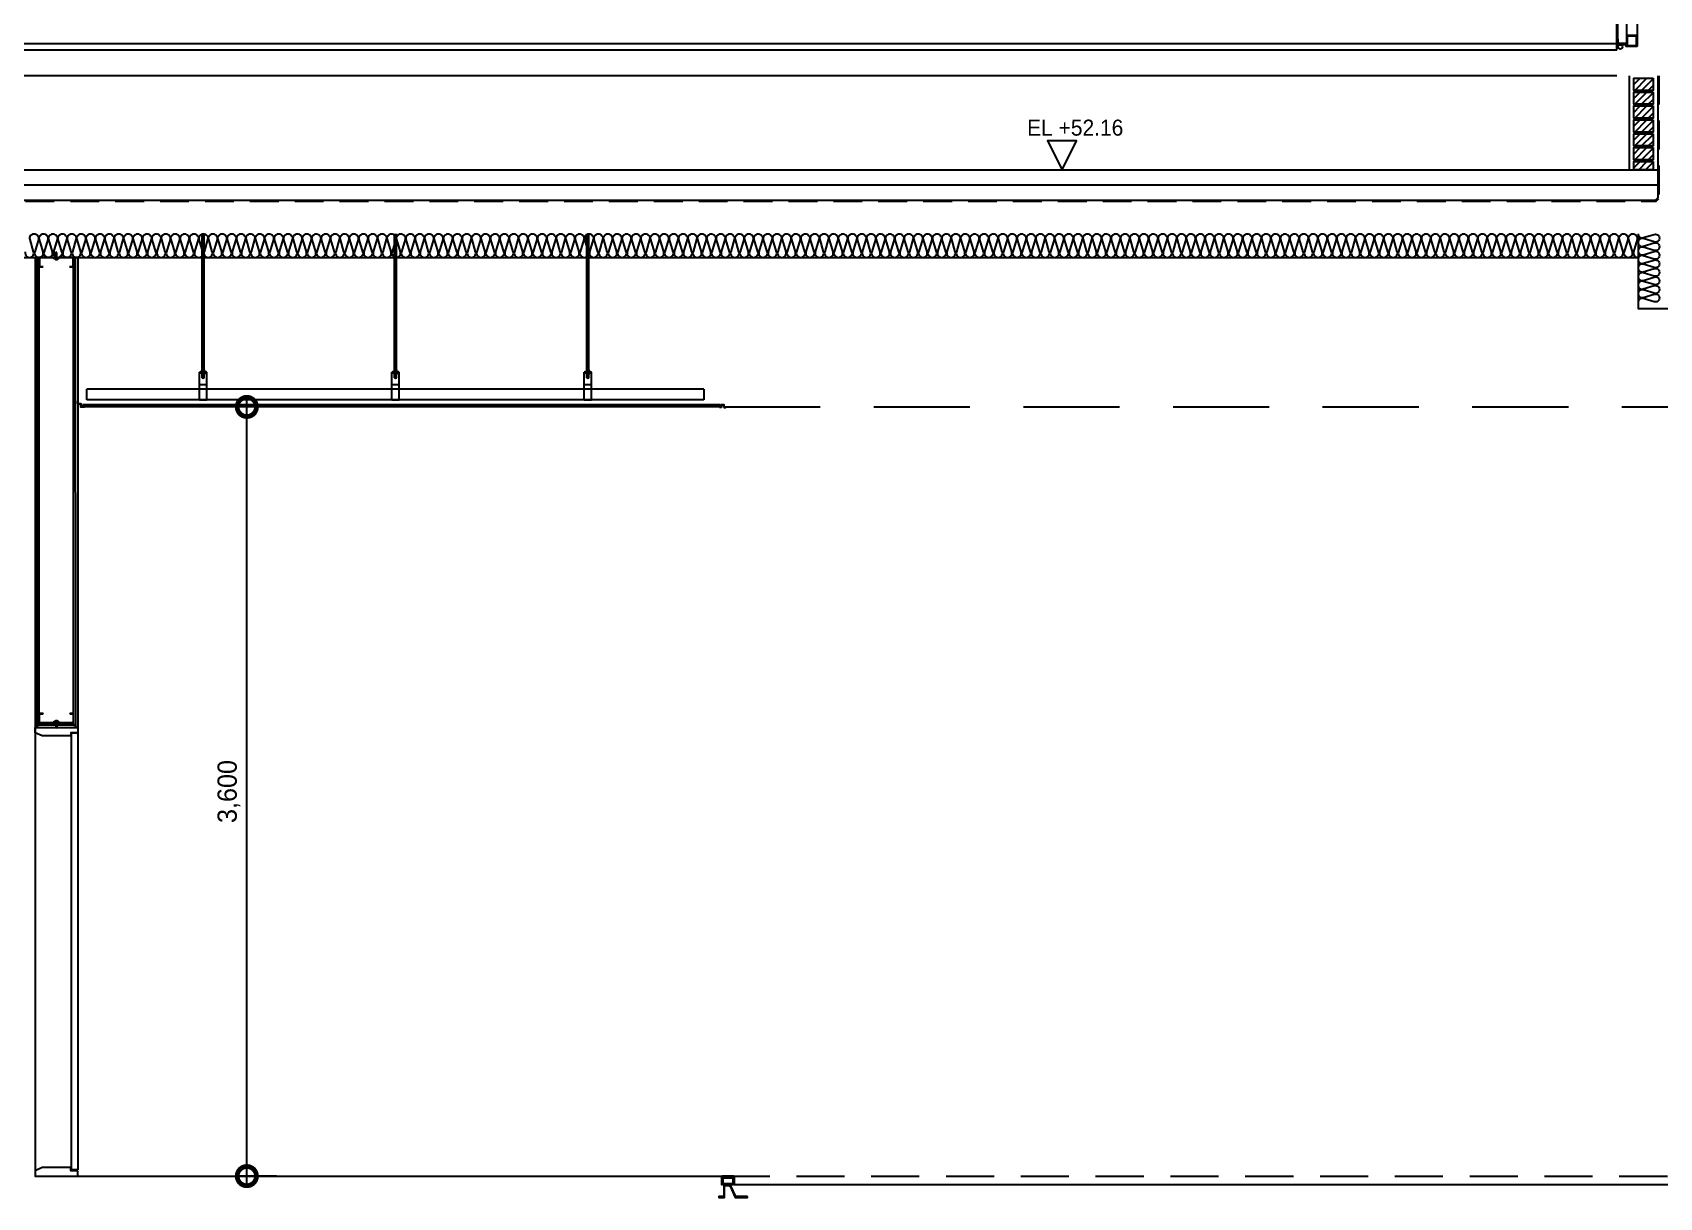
# Model space of a CAD drawing. Header units: millimetres. Extents: x 17311 to 801382, y -242618 to -104888.
# Drawn here: x 141084 to 148695, y -147988 to -142536 of the extents above; entities that cross this region are included whole.
import ezdxf

# ---------------------------------------------------------------- set-up
doc = ezdxf.new("R2010")
doc.units = ezdxf.units.MM
doc.header["$LTSCALE"] = 250
doc.linetypes.add('HID', pattern=[2.8, 1.8, -1])
doc.linetypes.add('HIDDEN', pattern=[9.525, 6.35, -3.175])
doc.layers.get('Defpoints').update_dxf_attribs({"color": 151})
for name, color, linetype in [('8입면선', 8, 'Continuous'), ('A-CEIL', 8, 'Continuous'), ('A-CEIL_EL', 8, 'Continuous'), ('A-DOOR', 4, 'Continuous'), ('A-ELE-8', 8, 'Continuous'), ('A-ELE8', 8, 'Continuous'), ('A-ETC-8', 8, 'Continuous'), ('A-FIN', 6, 'Continuous'), ('A-FIN-8', 8, 'Continuous'), ('A-HAT', 252, 'Continuous'), ('A-HAT-WIREMESH', 9, 'g_mesh'), ('A-WALL', 3, 'Continuous'), ('A-WALL-D', 7, 'Continuous'), ('A-WP', 1, 'HID'), ('CM-CLIP', 4, 'Continuous'), ('GAGAM-DT', 7, 'Continuous'), ('ISL', 251, 'Continuous'), ('MO-S', 3, 'Continuous'), ('건축-07.STL', 7, 'Continuous'), ('인테리어', 7, 'HIDDEN'), ('입면', 7, 'Continuous')]:
    doc.layers.add(name, color=color, linetype=linetype)
doc.layers.add('CK', color=221, linetype='Continuous', plot=False)
doc.layers.add('NOPLOT', color=191, linetype='Continuous', plot=False)
doc.styles.add('Gdim', font='')
doc.styles.get('Gdim').set_extended_font_data('Dotum')
doc.linetypes.add('g_mesh', pattern='A,10,-0.8,["X",Gdim,S=0.6,R=0,X=-0.15,Y=-0.3],-0.8', length=11.6)
doc.dimstyles.new('Gdim50', dxfattribs={"dimscale": 30, "dimtxt": 3, "dimasz": 6, "dimexe": 1.5, "dimexo": 2, "dimgap": 1, "dimtad": 1, "dimdec": 0, "dimzin": 0, "dimdsep": 46, "dimlunit": 6, "dimtxsty": 'Gdim', "dimblk": 'DOTSMALL', "dimcen": 1.5, "dimdle": 1.5, "dimclrd": 256, "dimclre": 256, "dimclrt": 256, "dimazin": 0, "dimtfac": 1, "dimtdec": 0, "dimtix": 1, "dimtmove": 2, "dimatfit": 3, "dimldrblk": 'DOTSMALL', "dimfxl": 1.5, "dimtolj": 1, "dimtzin": 0, "dimlwd": -1, "dimlwe": -1, "dimarcsym": 1})

# ---------------------------------------------------------------- blocks, each defined once
blk = doc.blocks.new('*U233')
at = {"layer": '8입면선', "color": 8}
for p, q in [((10, 0), (9.8, 2200)), ((190, 0), (189.8, 2200)), ((190, 10), (10, 10))]:
    blk.add_line(p, q, dxfattribs=at)
at = {"layer": 'A-WALL-D'}
for p, q in [((-0.2, 2200), (0, 0)), ((19.8, 2200), (-0.2, 2200)), ((20, 10), (19.8, 2200)), ((180, 10), (179.8, 2200)), ((199.8, 2200), (179.8, 2200)), ((199.8, 2200), (200, 0)), ((20, 0), (0, 0)), ((180, 20), (20, 20)), ((20, 0), (180, 0)), ((200, 0), (180, 0))]:
    blk.add_line(p, q, dxfattribs=at)
at = {"layer": 'GAGAM-DT', "color": 8}
for p, q in [((97.4, 2194.2), (97.4, 2225.6)), ((102.4, 2220.1), (97.4, 2225.6)), ((102.4, 2194.2), (102.4, 2220.1)), ((104.9, 2194.2), (94.9, 2194.2)), ((94.9, 2194.2), (94.9, 2190.7)), ((103.4, 2189.2), (96.4, 2189.2)), ((97.4, 2194.2), (97.4, 2189.2)), ((102.4, 2194.2), (102.4, 2189.2)), ((104.9, 2194.2), (104.9, 2190.7)), ((95.1, 25.8), (95.1, 29.3)), ((105.1, 25.8), (95.1, 25.8)), ((103.6, 30.8), (96.7, 30.8)), ((97.6, 25.8), (97.6, 30.8)), ((97.6, 25.8), (97.6, -5.6)), ((102.6, 25.8), (102.6, 30.8)), ((102.6, 25.8), (102.6, -0.1)), ((105.1, 25.8), (105.1, 29.3)), ((102.6, -0.1), (97.6, -5.6))]:
    blk.add_line(p, q, dxfattribs=at)
for centre, start, end in [((96.4, 2190.7), 180, 270), ((103.4, 2190.7), 270, 0), ((96.7, 29.3), 90, 180), ((103.6, 29.3), 0, 90)]:
    blk.add_arc(centre, 1.51, start, end, dxfattribs=at)
at = {"layer": '입면', "color": 6}
for p, q in [((19.8, 2155), (19.8, 2200)), ((19.8, 2200), (85.1, 2200)), ((37.6, 2155), (19.8, 2155)), ((84.6, 2198.8), (21, 2198.8)), ((21, 2198.8), (21, 2156.2)), ((21, 2156.2), (37.6, 2156.2)), ((37.6, 2156.2), (37.6, 2155)), ((89.5, 2193), (84.6, 2198.8)), ((85.1, 2200), (90.1, 2194.2)), ((110, 2193), (89.5, 2193)), ((90.1, 2194.2), (109.5, 2194.2)), ((109.5, 2194.2), (114.4, 2200)), ((115, 2198.8), (110, 2193)), ((114.4, 2200), (179.8, 2200)), ((178.6, 2198.8), (115, 2198.8)), ((161.9, 2155), (161.9, 2156.2)), ((161.9, 2156.2), (178.6, 2156.2)), ((179.8, 2155), (161.9, 2155)), ((178.6, 2156.2), (178.6, 2198.8)), ((179.8, 2200), (179.8, 2155)), ((37.8, 65), (20, 65)), ((20, 65), (20, 20)), ((20, 20), (85.3, 20)), ((21.2, 21.2), (21.2, 63.8)), ((21.2, 63.8), (37.8, 63.8)), ((84.8, 21.2), (21.2, 21.2)), ((37.8, 63.8), (37.8, 65)), ((89.8, 27), (84.8, 21.2)), ((85.3, 20), (90.3, 25.8)), ((110.2, 27), (89.8, 27)), ((90.3, 25.8), (109.7, 25.8)), ((109.7, 25.8), (114.7, 20)), ((115.2, 21.2), (110.2, 27)), ((114.7, 20), (180, 20)), ((178.8, 21.2), (115.2, 21.2)), ((180, 65), (162.2, 65)), ((162.2, 65), (162.2, 63.8)), ((162.2, 63.8), (178.8, 63.8)), ((178.8, 63.8), (178.8, 21.2)), ((180, 20), (180, 65))]:
    blk.add_line(p, q, dxfattribs=at)
blk = doc.blocks.new('_DotSmall')
at = {"color": 0, "linetype": 'ByBlock', "const_width": 0.5}
blk.add_lwpolyline([(-0.0625, 0, 1), (0.0625, 0, 1)], format="xyb", close=True, dxfattribs=at)
blk = doc.blocks.new('*D238')
at = {"layer": 'CK', "transparency": 16777216}
for p, q in [((142224.4, -144288.1), (142041.1, -144288.1)), ((142086.1, -147933.1), (142086.1, -144243.1)), ((142224.4, -147888.1), (142041.1, -147888.1))]:
    blk.add_line(p, q, dxfattribs=at)
at = {"layer": 'Defpoints', "color": 0, "transparency": 16777216}
for p in [(142086.1, -144288.1), (142284.4, -144288.1), (142284.4, -147888.1)]:
    blk.add_point(p, dxfattribs=at)
at = {"layer": 'CK', "transparency": 16777216, "xscale": 180, "yscale": 180, "zscale": 180}
for p, rotation in [((142086.1, -144288.1), 90), ((142086.1, -147888.1), 270)]:
    blk.add_blockref('_DotSmall', p, dxfattribs=dict(at, rotation=rotation))
at = {"layer": 'CK', "transparency": 16777216, "insert": (142002.4, -146088.1), "char_height": 90, "attachment_point": 5, "rotation": 90, "style": 'Gdim'}
blk.add_mtext('\\A1;3,600', dxfattribs=at)
blk = doc.blocks.new('A$Cae507117')
at = {"layer": 'A-ETC-8'}
for points in [[(-50, 0), (-50, -50), (0, -50), (0, 0)], [(-46.8, -3.2), (-46.8, -46.8), (-3.2, -46.8), (-3.2, -3.2)]]:
    blk.add_lwpolyline(points, close=True, dxfattribs=at)

msp = doc.modelspace()

# ---------------------------------------------------------------- hatches: boundary and pattern name
at = {"layer": 'A-HAT', "lineweight": -3}
h = msp.add_hatch(dxfattribs=at)
h.set_pattern_fill('ANSI31', color=256, scale=7, style=0)
h.set_pattern_definition([(45, (860290.604, -140428.01), (-15.7154482, 15.7154482), [])])
h.paths.add_polyline_path([(148575.3, -142749.6), (148665.3, -142749.6), (148665.3, -142806.6), (148575.3, -142806.6)])
h = msp.add_hatch(dxfattribs=at)
h.set_pattern_fill('ANSI31', color=256, scale=7, style=0)
h.set_pattern_definition([(45, (860290.604, -140493.01), (-15.7154482, 15.7154482), [])])
h.paths.add_polyline_path([(148575.3, -142814.6), (148665.3, -142814.6), (148665.3, -142871.6), (148575.3, -142871.6)])
h = msp.add_hatch(dxfattribs=at)
h.set_pattern_fill('ANSI31', color=256, scale=7, style=0)
h.set_pattern_definition([(45, (860290.604, -140558.01), (-15.7154482, 15.7154482), [])])
h.paths.add_polyline_path([(148575.3, -142879.6), (148665.3, -142879.6), (148665.3, -142936.6), (148575.3, -142936.6)])
h = msp.add_hatch(dxfattribs=at)
h.set_pattern_fill('ANSI31', color=256, scale=7, style=0)
h.set_pattern_definition([(45, (860290.604, -140623.01), (-15.7154482, 15.7154482), [])])
h.paths.add_polyline_path([(148575.3, -142944.6), (148665.3, -142944.6), (148665.3, -143001.6), (148575.3, -143001.6)])
h = msp.add_hatch(dxfattribs=at)
h.set_pattern_fill('ANSI31', color=256, scale=7, style=0)
h.set_pattern_definition([(45, (860290.604, -140688.01), (-15.7154482, 15.7154482), [])])
h.paths.add_polyline_path([(148575.3, -143009.6), (148665.3, -143009.6), (148665.3, -143066.6), (148575.3, -143066.6)])
h = msp.add_hatch(dxfattribs=at)
h.set_pattern_fill('ANSI31', color=256, scale=7, style=0)
h.set_pattern_definition([(45, (860290.604, -140753.01), (-15.7154482, 15.7154482), [])])
h.paths.add_polyline_path([(148575.3, -143074.6), (148665.3, -143074.6), (148665.3, -143131.6), (148575.3, -143131.6)])
h = msp.add_hatch(dxfattribs=at)
h.set_pattern_fill('ANSI31', color=256, scale=7, style=0)
h.set_pattern_definition([(45, (860290.604, -140818.01), (-15.7154482, 15.7154482), [])])
h.paths.add_polyline_path([(148575.3, -143178.1), (148665.3, -143178.1), (148665.3, -143139.6), (148575.3, -143139.6)])

# ---------------------------------------------------------------- linework, layer by layer
at = {"layer": 'A-CEIL'}
for p, q in [((144224.8, -144205.1), (144224.8, -144255.1)), ((144301.3, -144278.1), (141318.1, -144278.1)), ((144301.3, -144288.1), (141318.1, -144288.1)), ((144301.3, -144278.1), (144301.3, -144288.1)), ((144319.3, -144288.1), (144319.3, -144278.1))]:
    msp.add_line(p, q, dxfattribs=at)
at = {"layer": 'A-CEIL_EL'}
for p, q in [((141876.9, -144152.3), (141876.9, -143478.1)), ((141885.9, -144152.3), (141885.9, -143478.1)), ((142776.9, -144152.3), (142776.9, -143478.1)), ((142785.9, -144152.3), (142785.9, -143478.1)), ((143676.9, -144152.3), (143676.9, -143478.1)), ((143685.9, -144152.3), (143685.9, -143478.1)), ((141863.9, -144256.3), (141863.9, -144125.1)), ((141898.9, -144125.1), (141863.9, -144125.1)), ((141898.9, -144126.3), (141863.9, -144126.3)), ((141894.9, -144123.6), (141867.9, -144123.6)), ((141867.9, -144123.6), (141867.9, -144125.1)), ((141867.9, -144126.3), (141867.9, -144127.8)), ((141894.9, -144127.8), (141867.9, -144127.8)), ((141890.9, -144118.6), (141871.9, -144118.6)), ((141871.9, -144118.6), (141871.9, -144123.6)), ((141871.9, -144127.8), (141871.9, -144132.8)), ((141890.9, -144132.8), (141871.9, -144132.8)), ((141876.9, -144152.3), (141876.9, -144132.8)), ((141885.9, -144152.3), (141885.9, -144132.8)), ((141890.9, -144118.6), (141890.9, -144123.6)), ((141890.9, -144127.8), (141890.9, -144132.8)), ((141894.9, -144123.6), (141894.9, -144125.1)), ((141894.9, -144126.3), (141894.9, -144127.8)), ((141898.9, -144256.3), (141898.9, -144125.1)), ((142763.9, -144256.3), (142763.9, -144125.1)), ((142798.9, -144125.1), (142763.9, -144125.1)), ((142798.9, -144126.3), (142763.9, -144126.3)), ((142794.9, -144123.6), (142767.9, -144123.6)), ((142767.9, -144123.6), (142767.9, -144125.1)), ((142767.9, -144126.3), (142767.9, -144127.8)), ((142794.9, -144127.8), (142767.9, -144127.8)), ((142790.9, -144118.6), (142771.9, -144118.6)), ((142771.9, -144118.6), (142771.9, -144123.6)), ((142771.9, -144127.8), (142771.9, -144132.8)), ((142790.9, -144132.8), (142771.9, -144132.8)), ((142776.9, -144152.3), (142776.9, -144132.8)), ((142785.9, -144152.3), (142785.9, -144132.8)), ((142790.9, -144118.6), (142790.9, -144123.6)), ((142790.9, -144127.8), (142790.9, -144132.8)), ((142794.9, -144123.6), (142794.9, -144125.1)), ((142794.9, -144126.3), (142794.9, -144127.8)), ((142798.9, -144256.3), (142798.9, -144125.1)), ((143663.9, -144256.3), (143663.9, -144125.1)), ((143698.9, -144125.1), (143663.9, -144125.1)), ((143698.9, -144126.3), (143663.9, -144126.3)), ((143667.9, -144123.6), (143667.9, -144125.1)), ((143694.9, -144123.6), (143667.9, -144123.6)), ((143667.9, -144126.3), (143667.9, -144127.8)), ((143694.9, -144127.8), (143667.9, -144127.8)), ((143690.9, -144118.6), (143671.9, -144118.6)), ((143671.9, -144118.6), (143671.9, -144123.6)), ((143671.9, -144127.8), (143671.9, -144132.8)), ((143690.9, -144132.8), (143671.9, -144132.8)), ((143676.9, -144152.3), (143676.9, -144132.8)), ((143685.9, -144152.3), (143685.9, -144132.8)), ((143690.9, -144118.6), (143690.9, -144123.6)), ((143690.9, -144127.8), (143690.9, -144132.8)), ((143694.9, -144123.6), (143694.9, -144125.1)), ((143694.9, -144126.3), (143694.9, -144127.8)), ((143698.9, -144256.3), (143698.9, -144125.1)), ((144224.8, -144205.1), (141338, -144205.1)), ((141338, -144255.1), (141338, -144205.1)), ((141898.9, -144184.6), (141863.9, -144184.6)), ((141898.9, -144205.1), (141863.9, -144205.1)), ((142798.9, -144184.6), (142763.9, -144184.6)), ((142798.9, -144205.1), (142763.9, -144205.1)), ((143698.9, -144184.6), (143663.9, -144184.6)), ((143698.9, -144205.1), (143663.9, -144205.1)), ((144224.8, -144255.1), (141338, -144255.1)), ((141898.9, -144255.1), (141863.9, -144255.1)), ((141898.9, -144256.3), (141863.9, -144256.3)), ((142798.9, -144255.1), (142763.9, -144255.1)), ((142798.9, -144256.3), (142763.9, -144256.3)), ((143698.9, -144255.1), (143663.9, -144255.1)), ((143698.9, -144256.3), (143663.9, -144256.3))]:
    msp.add_line(p, q, dxfattribs=at)
for centre in [(141881.4, -144140.8), (142781.4, -144140.8), (143681.4, -144140.8)]:
    msp.add_arc(centre, 12.4, 248.71498, 291.28502, dxfattribs=at)
at = {"layer": 'A-DOOR', "linetype": 'Continuous', "elevation": 0}
for points in [[(141295.3, -145813.1), (141262.3, -145813.1), (141262.3, -145828.1), (141128.3, -145828.1), (141095.3, -145813.1), (141095.3, -145788.1), (141295.3, -145788.1)], [(141295.3, -147858.1), (141265.3, -147858.1), (141265.3, -145813.1), (141295.3, -145813.1)], [(141295.3, -147863.1), (141262.3, -147863.1), (141262.3, -147848.1), (141128.3, -147848.1), (141095.3, -147863.1), (141095.3, -147888.1), (141295.3, -147888.1)]]:
    msp.add_lwpolyline(points, close=True, dxfattribs=at)
at = {"layer": 'A-ELE-8'}
for p, q in [((148495.3, -142588.1), (79345.3, -142588.1)), ((148495.3, -142618.1), (79345.3, -142618.1)), ((148495.3, -142738.1), (79345.3, -142738.1))]:
    msp.add_line(p, q, dxfattribs=at)
at = {"layer": 'A-ELE8', "elevation": 0}
msp.add_lwpolyline([(141095.3, -145788.1), (141095.3, -147888.1)], dxfattribs=at)
at = {"layer": 'A-ETC-8'}
for p, q in [((148540.3, -139922.4), (148540.3, -142600.1)), ((148590.3, -139922.4), (148590.3, -142600.1))]:
    msp.add_line(p, q, dxfattribs=at)
at = {"layer": 'A-ETC-8', "elevation": 0}
msp.add_lwpolyline([(148503.3, -142589.1), (148538.3, -142589.1), (148538.3, -142600.1), (148540.3, -142600.1), (148540.3, -142587.1), (148504.9, -142587.1, 0.226541), (148501.3, -142583.5), (148501.3, -142568.8), (148499.3, -142568.8), (148499.3, -142585.1, -0.414214)], format="xyb", close=True, dxfattribs=at)
at = {"layer": 'A-ETC-8'}
msp.add_arc((148398.8, -142605.6), 97.2, 352.61477, 7.38523, dxfattribs=at)
msp.add_ellipse((148511.7, -142603.1), major_axis=(10, 0), ratio=0.999542, dxfattribs=at)
at = {"layer": 'A-FIN'}
for p, q in [((148555.3, -143178.1), (148555.3, -142738.1)), ((79303.3, -143178.1), (148687.3, -143178.1))]:
    msp.add_line(p, q, dxfattribs=at)
at = {"layer": 'A-FIN', "linetype": 'Continuous', "ltscale": 0.5}
msp.add_line((141295.3, -147888.1), (144307.3, -147888.1), dxfattribs=at)
at = {"layer": 'A-FIN', "elevation": 0}
msp.add_lwpolyline([(148536.3, -142589.1), (148536.3, -142593.1), (148495.3, -142593.1), (148495.3, -139903.1), (148536.3, -139903.1), (148536.3, -139907.1), (148499.3, -139907.1), (148499.3, -142589.1), (148536.3, -142589.1)], close=True, dxfattribs=at)
at = {"layer": 'A-FIN-8'}
for p, q in [((148687.3, -142738.1), (148687.3, -143309.9)), ((79313.5, -143320.1), (148677, -143320.1)), ((148677, -143320.1), (148687.3, -143309.9))]:
    msp.add_line(p, q, dxfattribs=at)
at = {"layer": 'A-FIN-8', "linetype": 'Continuous'}
msp.add_line((144367.3, -147928.1), (155718.4, -147928.1), dxfattribs=at)
at = {"layer": 'A-HAT-WIREMESH', "ltscale": 0.6}
msp.add_line((79303.3, -143249.1), (148687.3, -143249.1), dxfattribs=at)
at = {"layer": 'A-WALL', "elevation": 0}
for points in [[(148665.3, -142749.6), (148665.3, -142806.6), (148575.3, -142806.6), (148575.3, -142749.6)], [(148665.3, -142814.6), (148665.3, -142871.6), (148575.3, -142871.6), (148575.3, -142814.6)], [(148665.3, -142879.6), (148665.3, -142936.6), (148575.3, -142936.6), (148575.3, -142879.6)], [(148665.3, -142944.6), (148665.3, -143001.6), (148575.3, -143001.6), (148575.3, -142944.6)], [(148665.3, -143009.6), (148665.3, -143066.6), (148575.3, -143066.6), (148575.3, -143009.6)], [(148665.3, -143074.6), (148665.3, -143131.6), (148575.3, -143131.6), (148575.3, -143074.6)], [(148665.3, -143139.6), (148665.3, -143178.1), (148575.3, -143178.1), (148575.3, -143139.6)]]:
    msp.add_lwpolyline(points, close=True, dxfattribs=at)
at = {"layer": 'A-WP', "ltscale": 0.3}
for p, q in [((148692.3, -142738.1), (148692.3, -143313)), ((79310.4, -143325.1), (148680.1, -143325.1)), ((148680.1, -143325.1), (148692.3, -143313))]:
    msp.add_line(p, q, dxfattribs=at)
at = {"layer": 'CM-CLIP'}
for p, q in [((144297.3, -144290.1), (144297.3, -144288.1)), ((144307.3, -144290.1), (144297.3, -144290.1)), ((144307.3, -144280.1), (144307.3, -144290.1)), ((144317.3, -144280.1), (144307.3, -144280.1)), ((144317.3, -144280.1), (144317.3, -144290.1)), ((144317.3, -144290.1), (144327.3, -144290.1)), ((144327.3, -144290.1), (144327.3, -144288.1))]:
    msp.add_line(p, q, dxfattribs=at)
at = {"layer": 'CM-CLIP', "elevation": 0}
for points in [[(144319.3, -144288.1), (144319.3, -144278.1), (144305.3, -144278.1), (144305.3, -144288.1), (144297.3, -144288.1)], [(144319.3, -144288.1), (144327.3, -144288.1)]]:
    msp.add_lwpolyline(points, dxfattribs=at)
at = {"layer": 'ISL'}
msp.add_line((141318.1, -144288.1), (141318.1, -144278.1), dxfattribs=at)
at = {"layer": 'ISL', "elevation": 0}
for points in [[(148595.3, -143478.1), (148595.3, -143828.1), (149205.3, -143828.1), (149205.3, -142248.1), (155068.4, -142248.1), (155068.4, -142498.1), (155668.4, -142498.1)], [(138495.3, -143588.1), (148595.3, -143588.1)]]:
    msp.add_lwpolyline(points, dxfattribs=at)
for points in [[(141049.8, -143561.5, 1.372593), (141088.7, -143561.5), (141071.8, -143504.8, -0.509267), (141091.3, -143478.1, -0.509267), (141110.7, -143504.8), (141093.8, -143561.5, 1.372593), (141132.7, -143561.5), (141115.8, -143504.8, -0.509267), (141135.3, -143478.1, -0.509267), (141154.7, -143504.8), (141137.8, -143561.5, 1.372593), (141176.7, -143561.5), (141159.8, -143504.8, -0.509267), (141179.3, -143478.1, -0.509267), (141198.7, -143504.8), (141181.8, -143561.5, 1.372593), (141220.7, -143561.5), (141203.8, -143504.8, -0.509267), (141223.3, -143478.1, -0.509267), (141242.7, -143504.8), (141225.8, -143561.5, 1.372593), (141264.7, -143561.5), (141247.8, -143504.8, -0.509267), (141267.3, -143478.1, -0.509267), (141286.7, -143504.8), (141269.8, -143561.5, 1.372593), (141308.7, -143561.5), (141291.8, -143504.8, -0.509267), (141311.3, -143478.1, -0.509267), (141330.7, -143504.8), (141313.8, -143561.5, 1.372593), (141352.7, -143561.5), (141335.8, -143504.8, -0.509267), (141355.3, -143478.1, -0.509267), (141374.7, -143504.8), (141357.8, -143561.5, 1.372593), (141396.7, -143561.5), (141379.8, -143504.8, -0.509267), (141399.3, -143478.1, -0.509267), (141418.7, -143504.8), (141401.8, -143561.5, 1.372593), (141440.7, -143561.5), (141423.8, -143504.8, -0.509267), (141443.3, -143478.1, -0.509267), (141462.7, -143504.8), (141445.8, -143561.5, 1.372593), (141484.7, -143561.5), (141467.8, -143504.8, -0.509267), (141487.3, -143478.1, -0.509267), (141506.7, -143504.8), (141489.8, -143561.5, 1.372593), (141528.7, -143561.5), (141511.8, -143504.8, -0.509267), (141531.3, -143478.1, -0.509267), (141550.7, -143504.8), (141533.8, -143561.5, 1.372593), (141572.7, -143561.5), (141555.8, -143504.8, -0.509267), (141575.3, -143478.1, -0.509267), (141594.7, -143504.8), (141577.8, -143561.5, 1.372593), (141616.7, -143561.5), (141599.8, -143504.8, -0.509267), (141619.3, -143478.1, -0.509267), (141638.7, -143504.8), (141621.8, -143561.5, 1.372593), (141660.7, -143561.5), (141643.8, -143504.8, -0.509267), (141663.3, -143478.1, -0.509267), (141682.7, -143504.8), (141665.8, -143561.5, 1.372593), (141704.7, -143561.5), (141687.8, -143504.8, -0.509267), (141707.3, -143478.1, -0.509267), (141726.7, -143504.8), (141709.8, -143561.5, 1.372593), (141748.7, -143561.5), (141731.8, -143504.8, -0.509267), (141751.3, -143478.1, -0.509267), (141770.7, -143504.8), (141753.8, -143561.5, 1.372593), (141792.7, -143561.5), (141775.8, -143504.8, -0.509267), (141795.3, -143478.1, -0.509267), (141814.7, -143504.8), (141797.8, -143561.5, 1.372593), (141836.7, -143561.5), (141819.8, -143504.8, -0.509267), (141839.3, -143478.1, -0.509267), (141858.7, -143504.8), (141841.8, -143561.5, 1.372593), (141880.7, -143561.5), (141863.8, -143504.8, -0.509267), (141883.3, -143478.1, -0.509267), (141902.7, -143504.8), (141885.8, -143561.5, 1.372593), (141924.7, -143561.5), (141907.8, -143504.8, -0.509267), (141927.3, -143478.1, -0.509267), (141946.7, -143504.8), (141929.8, -143561.5, 1.372593), (141968.7, -143561.5), (141951.8, -143504.8, -0.509267), (141971.3, -143478.1, -0.509267), (141990.7, -143504.8), (141973.8, -143561.5, 1.372593), (142012.7, -143561.5), (141995.8, -143504.8, -0.509267), (142015.3, -143478.1, -0.509267), (142034.7, -143504.8), (142017.8, -143561.5, 1.372593), (142056.7, -143561.5), (142039.8, -143504.8, -0.509267), (142059.3, -143478.1, -0.509267), (142078.7, -143504.8), (142061.8, -143561.5, 1.372593), (142100.7, -143561.5), (142083.8, -143504.8, -0.509267), (142103.3, -143478.1, -0.509267), (142122.7, -143504.8), (142105.8, -143561.5, 1.372593), (142144.7, -143561.5), (142127.8, -143504.8, -0.509267), (142147.3, -143478.1, -0.509267), (142166.7, -143504.8), (142149.8, -143561.5, 1.372593), (142188.7, -143561.5), (142171.8, -143504.8, -0.509267), (142191.3, -143478.1, -0.509267), (142210.7, -143504.8), (142193.8, -143561.5, 1.372593), (142232.7, -143561.5), (142215.8, -143504.8, -0.509267), (142235.3, -143478.1, -0.509267), (142254.7, -143504.8), (142237.8, -143561.5, 1.372593), (142276.7, -143561.5), (142259.8, -143504.8, -0.509267), (142279.3, -143478.1, -0.509267), (142298.7, -143504.8), (142281.8, -143561.5, 1.372593), (142320.7, -143561.5), (142303.8, -143504.8, -0.509267), (142323.3, -143478.1, -0.509267), (142342.7, -143504.8), (142325.8, -143561.5, 1.372593), (142364.7, -143561.5), (142347.8, -143504.8, -0.509267), (142367.3, -143478.1, -0.509267), (142386.7, -143504.8), (142369.8, -143561.5, 1.372593), (142408.7, -143561.5), (142391.8, -143504.8, -0.509267), (142411.3, -143478.1, -0.509267), (142430.7, -143504.8), (142413.8, -143561.5, 1.372593), (142452.7, -143561.5), (142435.8, -143504.8, -0.509267), (142455.3, -143478.1, -0.509267), (142474.7, -143504.8), (142457.8, -143561.5, 1.372593), (142496.7, -143561.5), (142479.8, -143504.8, -0.509267), (142499.3, -143478.1, -0.509267), (142518.7, -143504.8), (142501.8, -143561.5, 1.372593), (142540.7, -143561.5), (142523.8, -143504.8, -0.509267), (142543.3, -143478.1, -0.509267), (142562.7, -143504.8), (142545.8, -143561.5, 1.372593), (142584.7, -143561.5), (142567.8, -143504.8, -0.509267), (142587.3, -143478.1, -0.509267), (142606.7, -143504.8), (142589.8, -143561.5, 1.372593), (142628.7, -143561.5), (142611.8, -143504.8, -0.509267), (142631.3, -143478.1, -0.509267), (142650.7, -143504.8), (142633.8, -143561.5, 1.372593), (142672.7, -143561.5), (142655.8, -143504.8, -0.509267), (142675.3, -143478.1, -0.509267), (142694.7, -143504.8), (142677.8, -143561.5, 1.372593), (142716.7, -143561.5), (142699.8, -143504.8, -0.509267), (142719.3, -143478.1, -0.509267), (142738.7, -143504.8), (142721.8, -143561.5, 1.372593), (142760.7, -143561.5), (142743.8, -143504.8, -0.509267), (142763.3, -143478.1, -0.509267), (142782.7, -143504.8), (142765.8, -143561.5, 1.372593), (142804.7, -143561.5), (142787.8, -143504.8, -0.509267), (142807.3, -143478.1, -0.509267), (142826.7, -143504.8), (142809.8, -143561.5, 1.372593), (142848.7, -143561.5), (142831.8, -143504.8, -0.509267), (142851.3, -143478.1, -0.509267), (142870.7, -143504.8), (142853.8, -143561.5, 1.372593), (142892.7, -143561.5), (142875.8, -143504.8, -0.509267), (142895.3, -143478.1, -0.509267), (142914.7, -143504.8), (142897.8, -143561.5, 1.372593), (142936.7, -143561.5), (142919.8, -143504.8, -0.509267), (142939.3, -143478.1, -0.509267), (142958.7, -143504.8), (142941.8, -143561.5, 1.372593), (142980.7, -143561.5), (142963.8, -143504.8, -0.509267), (142983.3, -143478.1, -0.509267), (143002.7, -143504.8), (142985.8, -143561.5, 1.372593), (143024.7, -143561.5), (143007.8, -143504.8, -0.509267), (143027.3, -143478.1, -0.509267), (143046.7, -143504.8), (143029.8, -143561.5, 1.372593), (143068.7, -143561.5), (143051.8, -143504.8, -0.509267), (143071.3, -143478.1, -0.509267), (143090.7, -143504.8), (143073.8, -143561.5, 1.372593), (143112.7, -143561.5), (143095.8, -143504.8, -0.509267), (143115.3, -143478.1, -0.509267), (143134.7, -143504.8), (143117.8, -143561.5, 1.372593), (143156.7, -143561.5), (143139.8, -143504.8, -0.509267), (143159.3, -143478.1, -0.509267), (143178.7, -143504.8), (143161.8, -143561.5, 1.372593), (143200.7, -143561.5), (143183.8, -143504.8, -0.509267), (143203.3, -143478.1, -0.509267), (143222.7, -143504.8), (143205.8, -143561.5, 1.372593), (143244.7, -143561.5), (143227.8, -143504.8, -0.509267), (143247.3, -143478.1, -0.509267), (143266.7, -143504.8), (143249.8, -143561.5, 1.372593), (143288.7, -143561.5), (143271.8, -143504.8, -0.509267), (143291.3, -143478.1, -0.509267), (143310.7, -143504.8), (143293.8, -143561.5, 1.372593), (143332.7, -143561.5), (143315.8, -143504.8, -0.509267), (143335.3, -143478.1, -0.509267), (143354.7, -143504.8), (143337.8, -143561.5, 1.372593), (143376.7, -143561.5), (143359.8, -143504.8, -0.509267), (143379.3, -143478.1, -0.509267), (143398.7, -143504.8), (143381.8, -143561.5, 1.372593), (143420.7, -143561.5), (143403.8, -143504.8, -0.509267), (143423.3, -143478.1, -0.509267), (143442.7, -143504.8), (143425.8, -143561.5, 1.372593), (143464.7, -143561.5), (143447.8, -143504.8, -0.509267), (143467.3, -143478.1, -0.509267), (143486.7, -143504.8), (143469.8, -143561.5, 1.372593), (143508.7, -143561.5), (143491.8, -143504.8, -0.509267), (143511.3, -143478.1, -0.509267), (143530.7, -143504.8), (143513.8, -143561.5, 1.372593), (143552.7, -143561.5), (143535.8, -143504.8, -0.509267), (143555.3, -143478.1, -0.509267), (143574.7, -143504.8), (143557.8, -143561.5, 1.372593), (143596.7, -143561.5), (143579.8, -143504.8, -0.509267), (143599.3, -143478.1, -0.509267), (143618.7, -143504.8), (143601.8, -143561.5, 1.372593), (143640.7, -143561.5), (143623.8, -143504.8, -0.509267), (143643.3, -143478.1, -0.509267), (143662.7, -143504.8), (143645.8, -143561.5, 1.372593), (143684.7, -143561.5), (143667.8, -143504.8, -0.509267), (143687.3, -143478.1, -0.509267), (143706.7, -143504.8), (143689.8, -143561.5, 1.372593), (143728.7, -143561.5), (143711.8, -143504.8, -0.509267), (143731.3, -143478.1, -0.509267), (143750.7, -143504.8), (143733.8, -143561.5, 1.372593), (143772.7, -143561.5), (143755.8, -143504.8, -0.509267), (143775.3, -143478.1, -0.509267), (143794.7, -143504.8), (143777.8, -143561.5, 1.372593), (143816.7, -143561.5), (143799.8, -143504.8, -0.509267), (143819.3, -143478.1, -0.509267), (143838.7, -143504.8), (143821.8, -143561.5, 1.372593), (143860.7, -143561.5), (143843.8, -143504.8, -0.509267), (143863.3, -143478.1, -0.509267), (143882.7, -143504.8), (143865.8, -143561.5, 1.372593), (143904.7, -143561.5), (143887.8, -143504.8, -0.509267), (143907.3, -143478.1, -0.509267), (143926.7, -143504.8), (143909.8, -143561.5, 1.372593), (143948.7, -143561.5), (143931.8, -143504.8, -0.509267), (143951.3, -143478.1, -0.509267), (143970.7, -143504.8), (143953.8, -143561.5, 1.372593), (143992.7, -143561.5), (143975.8, -143504.8, -0.509267), (143995.3, -143478.1, -0.509267), (144014.7, -143504.8), (143997.8, -143561.5, 1.372593), (144036.7, -143561.5), (144019.8, -143504.8, -0.509267), (144039.3, -143478.1, -0.509267), (144058.7, -143504.8), (144041.8, -143561.5, 1.372593), (144080.7, -143561.5), (144063.8, -143504.8, -0.509267), (144083.3, -143478.1, -0.509267), (144102.7, -143504.8), (144085.8, -143561.5, 1.372593), (144124.7, -143561.5), (144107.8, -143504.8, -0.509267), (144127.3, -143478.1, -0.509267), (144146.7, -143504.8), (144129.8, -143561.5, 1.372593), (144168.7, -143561.5), (144151.8, -143504.8, -0.509267), (144171.3, -143478.1, -0.509267), (144190.7, -143504.8), (144173.8, -143561.5, 1.372593), (144212.7, -143561.5), (144195.8, -143504.8, -0.509267), (144215.3, -143478.1, -0.509267), (144234.7, -143504.8), (144217.8, -143561.5, 1.372593), (144256.7, -143561.5), (144239.8, -143504.8, -0.509267), (144259.3, -143478.1, -0.509267), (144278.7, -143504.8), (144261.8, -143561.5, 1.372593), (144300.7, -143561.5), (144283.8, -143504.8, -0.509267), (144303.3, -143478.1, -0.509267), (144322.7, -143504.8), (144305.8, -143561.5, 1.372593), (144344.7, -143561.5), (144327.8, -143504.8, -0.509267), (144347.3, -143478.1, -0.509267), (144366.7, -143504.8), (144349.8, -143561.5, 1.372593), (144388.7, -143561.5), (144371.8, -143504.8, -0.509267), (144391.3, -143478.1, -0.509267), (144410.7, -143504.8), (144393.8, -143561.5, 1.372593), (144432.7, -143561.5), (144415.8, -143504.8, -0.509267), (144435.3, -143478.1, -0.509267), (144454.7, -143504.8), (144437.8, -143561.5, 1.372593), (144476.7, -143561.5), (144459.8, -143504.8, -0.509267), (144479.3, -143478.1, -0.509267), (144498.7, -143504.8), (144481.8, -143561.5, 1.372593), (144520.7, -143561.5), (144503.8, -143504.8, -0.509267), (144523.3, -143478.1, -0.509267), (144542.7, -143504.8), (144525.8, -143561.5, 1.372593), (144564.7, -143561.5), (144547.8, -143504.8, -0.509267), (144567.3, -143478.1, -0.509267), (144586.7, -143504.8), (144569.8, -143561.5, 1.372593), (144608.7, -143561.5), (144591.8, -143504.8, -0.509267), (144611.3, -143478.1, -0.509267), (144630.7, -143504.8), (144613.8, -143561.5, 1.372593), (144652.7, -143561.5), (144635.8, -143504.8, -0.509267), (144655.3, -143478.1, -0.509267), (144674.7, -143504.8), (144657.8, -143561.5, 1.372593), (144696.7, -143561.5), (144679.8, -143504.8, -0.509267), (144699.3, -143478.1, -0.509267), (144718.7, -143504.8), (144701.8, -143561.5, 1.372593), (144740.7, -143561.5), (144723.8, -143504.8, -0.509267), (144743.3, -143478.1, -0.509267), (144762.7, -143504.8), (144745.8, -143561.5, 1.372593), (144784.7, -143561.5), (144767.8, -143504.8, -0.509267), (144787.3, -143478.1, -0.509267), (144806.7, -143504.8), (144789.8, -143561.5, 1.372593), (144828.7, -143561.5), (144811.8, -143504.8, -0.509267), (144831.3, -143478.1, -0.509267), (144850.7, -143504.8), (144833.8, -143561.5, 1.372593), (144872.7, -143561.5), (144855.8, -143504.8, -0.509267), (144875.3, -143478.1, -0.509267), (144894.7, -143504.8), (144877.8, -143561.5, 1.372593), (144916.7, -143561.5), (144899.8, -143504.8, -0.509267), (144919.3, -143478.1, -0.509267), (144938.7, -143504.8), (144921.8, -143561.5, 1.372593), (144960.7, -143561.5), (144943.8, -143504.8, -0.509267), (144963.3, -143478.1, -0.509267), (144982.7, -143504.8), (144965.8, -143561.5, 1.372593), (145004.7, -143561.5), (144987.8, -143504.8, -0.509267), (145007.3, -143478.1, -0.509267), (145026.7, -143504.8), (145009.8, -143561.5, 1.372593), (145048.7, -143561.5), (145031.8, -143504.8, -0.509267), (145051.3, -143478.1, -0.509267), (145070.7, -143504.8), (145053.8, -143561.5, 1.372593), (145092.7, -143561.5), (145075.8, -143504.8, -0.509267), (145095.3, -143478.1, -0.509267), (145114.7, -143504.8), (145097.8, -143561.5, 1.372593), (145136.7, -143561.5), (145119.8, -143504.8, -0.509267), (145139.3, -143478.1, -0.509267), (145158.7, -143504.8), (145141.8, -143561.5, 1.372593), (145180.7, -143561.5), (145163.8, -143504.8, -0.509267), (145183.3, -143478.1, -0.509267), (145202.7, -143504.8), (145185.8, -143561.5, 1.372593), (145224.7, -143561.5), (145207.8, -143504.8, -0.509267), (145227.3, -143478.1, -0.509267), (145246.7, -143504.8), (145229.8, -143561.5, 1.372593), (145268.7, -143561.5), (145251.8, -143504.8, -0.509267), (145271.3, -143478.1, -0.509267), (145290.7, -143504.8), (145273.8, -143561.5, 1.372593), (145312.7, -143561.5), (145295.8, -143504.8, -0.509267), (145315.3, -143478.1, -0.509267), (145334.7, -143504.8), (145317.8, -143561.5, 1.372593), (145356.7, -143561.5), (145339.8, -143504.8, -0.509267), (145359.3, -143478.1, -0.509267), (145378.7, -143504.8), (145361.8, -143561.5, 1.372593), (145400.7, -143561.5), (145383.8, -143504.8, -0.509267), (145403.3, -143478.1, -0.509267), (145422.7, -143504.8), (145405.8, -143561.5, 1.372593), (145444.7, -143561.5), (145427.8, -143504.8, -0.509267), (145447.3, -143478.1, -0.509267), (145466.7, -143504.8), (145449.8, -143561.5, 1.372593), (145488.7, -143561.5), (145471.8, -143504.8, -0.509267), (145491.3, -143478.1, -0.509267), (145510.7, -143504.8), (145493.8, -143561.5, 1.372593), (145532.7, -143561.5), (145515.8, -143504.8, -0.509267), (145535.3, -143478.1, -0.509267), (145554.7, -143504.8), (145537.8, -143561.5, 1.372593), (145576.7, -143561.5), (145559.8, -143504.8, -0.509267), (145579.3, -143478.1, -0.509267), (145598.7, -143504.8), (145581.8, -143561.5, 1.372593), (145620.7, -143561.5), (145603.8, -143504.8, -0.509267), (145623.3, -143478.1, -0.509267), (145642.7, -143504.8), (145625.8, -143561.5, 1.372593), (145664.7, -143561.5), (145647.8, -143504.8, -0.509267), (145667.3, -143478.1, -0.509267), (145686.7, -143504.8), (145669.8, -143561.5, 1.372593), (145708.7, -143561.5), (145691.8, -143504.8, -0.509267), (145711.3, -143478.1, -0.509267), (145730.7, -143504.8), (145713.8, -143561.5, 1.372593), (145752.7, -143561.5), (145735.8, -143504.8, -0.509267), (145755.3, -143478.1, -0.509267), (145774.7, -143504.8), (145757.8, -143561.5, 1.372593), (145796.7, -143561.5), (145779.8, -143504.8, -0.509267), (145799.3, -143478.1, -0.509267), (145818.7, -143504.8), (145801.8, -143561.5, 1.372593), (145840.7, -143561.5), (145823.8, -143504.8, -0.509267), (145843.3, -143478.1, -0.509267), (145862.7, -143504.8), (145845.8, -143561.5, 1.372593), (145884.7, -143561.5), (145867.8, -143504.8, -0.509267), (145887.3, -143478.1, -0.509267), (145906.7, -143504.8), (145889.8, -143561.5, 1.372593), (145928.7, -143561.5), (145911.8, -143504.8, -0.509267), (145931.3, -143478.1, -0.509267), (145950.7, -143504.8), (145933.8, -143561.5, 1.372593), (145972.7, -143561.5), (145955.8, -143504.8, -0.509267), (145975.3, -143478.1, -0.509267), (145994.7, -143504.8), (145977.8, -143561.5, 1.372593), (146016.7, -143561.5), (145999.8, -143504.8, -0.509267), (146019.3, -143478.1, -0.509267), (146038.7, -143504.8), (146021.8, -143561.5, 1.372593), (146060.7, -143561.5), (146043.8, -143504.8, -0.509267), (146063.3, -143478.1, -0.509267), (146082.7, -143504.8), (146065.8, -143561.5, 1.372593), (146104.7, -143561.5), (146087.8, -143504.8, -0.509267), (146107.3, -143478.1, -0.509267), (146126.7, -143504.8), (146109.8, -143561.5, 1.372593), (146148.7, -143561.5), (146131.8, -143504.8, -0.509267), (146151.3, -143478.1, -0.509267), (146170.7, -143504.8), (146153.8, -143561.5, 1.372593), (146192.7, -143561.5), (146175.8, -143504.8, -0.509267), (146195.3, -143478.1, -0.509267), (146214.7, -143504.8), (146197.8, -143561.5, 1.372593), (146236.7, -143561.5), (146219.8, -143504.8, -0.509267), (146239.3, -143478.1, -0.509267), (146258.7, -143504.8), (146241.8, -143561.5, 1.372593), (146280.7, -143561.5), (146263.8, -143504.8, -0.509267), (146283.3, -143478.1, -0.509267), (146302.7, -143504.8), (146285.8, -143561.5, 1.372593), (146324.7, -143561.5), (146307.8, -143504.8, -0.509267), (146327.3, -143478.1, -0.509267), (146346.7, -143504.8), (146329.8, -143561.5, 1.372593), (146368.7, -143561.5), (146351.8, -143504.8, -0.509267), (146371.3, -143478.1, -0.509267), (146390.7, -143504.8), (146373.8, -143561.5, 1.372593), (146412.7, -143561.5), (146395.8, -143504.8, -0.509267), (146415.3, -143478.1, -0.509267), (146434.7, -143504.8), (146417.8, -143561.5, 1.372593), (146456.7, -143561.5), (146439.8, -143504.8, -0.509267), (146459.3, -143478.1, -0.509267), (146478.7, -143504.8), (146461.8, -143561.5, 1.372593), (146500.7, -143561.5), (146483.8, -143504.8, -0.509267), (146503.3, -143478.1, -0.509267), (146522.7, -143504.8), (146505.8, -143561.5, 1.372593), (146544.7, -143561.5), (146527.8, -143504.8, -0.509267), (146547.3, -143478.1, -0.509267), (146566.7, -143504.8), (146549.8, -143561.5, 1.372593), (146588.7, -143561.5), (146571.8, -143504.8, -0.509267), (146591.3, -143478.1, -0.509267), (146610.7, -143504.8), (146593.8, -143561.5, 1.372593), (146632.7, -143561.5), (146615.8, -143504.8, -0.509267), (146635.3, -143478.1, -0.509267), (146654.7, -143504.8), (146637.8, -143561.5, 1.372593), (146676.7, -143561.5), (146659.8, -143504.8, -0.509267), (146679.3, -143478.1, -0.509267), (146698.7, -143504.8), (146681.8, -143561.5, 1.372593), (146720.7, -143561.5), (146703.8, -143504.8, -0.509267), (146723.3, -143478.1, -0.509267), (146742.7, -143504.8), (146725.8, -143561.5, 1.372593), (146764.7, -143561.5), (146747.8, -143504.8, -0.509267), (146767.3, -143478.1, -0.509267), (146786.7, -143504.8), (146769.8, -143561.5, 1.372593), (146808.7, -143561.5), (146791.8, -143504.8, -0.509267), (146811.3, -143478.1, -0.509267), (146830.7, -143504.8), (146813.8, -143561.5, 1.372593), (146852.7, -143561.5), (146835.8, -143504.8, -0.509267), (146855.3, -143478.1, -0.509267), (146874.7, -143504.8), (146857.8, -143561.5, 1.372593), (146896.7, -143561.5), (146879.8, -143504.8, -0.509267), (146899.3, -143478.1, -0.509267), (146918.7, -143504.8), (146901.8, -143561.5, 1.372593), (146940.7, -143561.5), (146923.8, -143504.8, -0.509267), (146943.3, -143478.1, -0.509267), (146962.7, -143504.8), (146945.8, -143561.5, 1.372593), (146984.7, -143561.5), (146967.8, -143504.8, -0.509267), (146987.3, -143478.1, -0.509267), (147006.7, -143504.8), (146989.8, -143561.5, 1.372593), (147028.7, -143561.5), (147011.8, -143504.8, -0.509267), (147031.3, -143478.1, -0.509267), (147050.7, -143504.8), (147033.8, -143561.5, 1.372593), (147072.7, -143561.5), (147055.8, -143504.8, -0.509267), (147075.3, -143478.1, -0.509267), (147094.7, -143504.8), (147077.8, -143561.5, 1.372593), (147116.7, -143561.5), (147099.8, -143504.8, -0.509267), (147119.3, -143478.1, -0.509267), (147138.7, -143504.8), (147121.8, -143561.5, 1.372593), (147160.7, -143561.5), (147143.8, -143504.8, -0.509267), (147163.3, -143478.1, -0.509267), (147182.7, -143504.8), (147165.8, -143561.5, 1.372593), (147204.7, -143561.5), (147187.8, -143504.8, -0.509267), (147207.3, -143478.1, -0.509267), (147226.7, -143504.8), (147209.8, -143561.5, 1.372593), (147248.7, -143561.5), (147231.8, -143504.8, -0.509267), (147251.3, -143478.1, -0.509267), (147270.7, -143504.8), (147253.8, -143561.5, 1.372593), (147292.7, -143561.5), (147275.8, -143504.8, -0.509267), (147295.3, -143478.1, -0.509267), (147314.7, -143504.8), (147297.8, -143561.5, 1.372593), (147336.7, -143561.5), (147319.8, -143504.8, -0.509267), (147339.3, -143478.1, -0.509267), (147358.7, -143504.8), (147341.8, -143561.5, 1.372593), (147380.7, -143561.5), (147363.8, -143504.8, -0.509267), (147383.3, -143478.1, -0.509267), (147402.7, -143504.8), (147385.8, -143561.5, 1.372593), (147424.7, -143561.5), (147407.8, -143504.8, -0.509267), (147427.3, -143478.1, -0.509267), (147446.7, -143504.8), (147429.8, -143561.5, 1.372593), (147468.7, -143561.5), (147451.8, -143504.8, -0.509267), (147471.3, -143478.1, -0.509267), (147490.7, -143504.8), (147473.8, -143561.5, 1.372593), (147512.7, -143561.5), (147495.8, -143504.8, -0.509267), (147515.3, -143478.1, -0.509267), (147534.7, -143504.8), (147517.8, -143561.5, 1.372593), (147556.7, -143561.5), (147539.8, -143504.8, -0.509267), (147559.3, -143478.1, -0.509267), (147578.7, -143504.8), (147561.8, -143561.5, 1.372593), (147600.7, -143561.5), (147583.8, -143504.8, -0.509267), (147603.3, -143478.1, -0.509267), (147622.7, -143504.8), (147605.8, -143561.5, 1.372593), (147644.7, -143561.5), (147627.8, -143504.8, -0.509267), (147647.3, -143478.1, -0.509267), (147666.7, -143504.8), (147649.8, -143561.5, 1.372593), (147688.7, -143561.5), (147671.8, -143504.8, -0.509267), (147691.3, -143478.1, -0.509267), (147710.7, -143504.8), (147693.8, -143561.5, 1.372593), (147732.7, -143561.5), (147715.8, -143504.8, -0.509267), (147735.3, -143478.1, -0.509267), (147754.7, -143504.8), (147737.8, -143561.5, 1.372593), (147776.7, -143561.5), (147759.8, -143504.8, -0.509267), (147779.3, -143478.1, -0.509267), (147798.7, -143504.8), (147781.8, -143561.5, 1.372593), (147820.7, -143561.5), (147803.8, -143504.8, -0.509267), (147823.3, -143478.1, -0.509267), (147842.7, -143504.8), (147825.8, -143561.5, 1.372593), (147864.7, -143561.5), (147847.8, -143504.8, -0.509267), (147867.3, -143478.1, -0.509267), (147886.7, -143504.8), (147869.8, -143561.5, 1.372593), (147908.7, -143561.5), (147891.8, -143504.8, -0.509267), (147911.3, -143478.1, -0.509267), (147930.7, -143504.8), (147913.8, -143561.5, 1.372593), (147952.7, -143561.5), (147935.8, -143504.8, -0.509267), (147955.3, -143478.1, -0.509267), (147974.7, -143504.8), (147957.8, -143561.5, 1.372593), (147996.7, -143561.5), (147979.8, -143504.8, -0.509267), (147999.3, -143478.1, -0.509267), (148018.7, -143504.8), (148001.8, -143561.5, 1.372593), (148040.7, -143561.5), (148023.8, -143504.8, -0.509267), (148043.3, -143478.1, -0.509267), (148062.7, -143504.8), (148045.8, -143561.5, 1.372593), (148084.7, -143561.5), (148067.8, -143504.8, -0.509267), (148087.3, -143478.1, -0.509267), (148106.7, -143504.8), (148089.8, -143561.5, 1.372593), (148128.7, -143561.5), (148111.8, -143504.8, -0.509267), (148131.3, -143478.1, -0.509267), (148150.7, -143504.8), (148133.8, -143561.5, 1.372593), (148172.7, -143561.5), (148155.8, -143504.8, -0.509267), (148175.3, -143478.1, -0.509267), (148194.7, -143504.8), (148177.8, -143561.5, 1.372593), (148216.7, -143561.5), (148199.8, -143504.8, -0.509267), (148219.3, -143478.1, -0.509267), (148238.7, -143504.8), (148221.8, -143561.5, 1.372593), (148260.7, -143561.5), (148243.8, -143504.8, -0.509267), (148263.3, -143478.1, -0.509267), (148282.7, -143504.8), (148265.8, -143561.5, 1.372593), (148304.7, -143561.5), (148287.8, -143504.8, -0.509267), (148307.3, -143478.1, -0.509267), (148326.7, -143504.8), (148309.8, -143561.5, 1.372593), (148348.7, -143561.5), (148331.8, -143504.8, -0.509267), (148351.3, -143478.1, -0.509267), (148370.7, -143504.8), (148353.8, -143561.5, 1.372593), (148392.7, -143561.5), (148375.8, -143504.8, -0.509267), (148395.3, -143478.1, -0.509267), (148414.7, -143504.8), (148397.8, -143561.5, 1.372593), (148436.7, -143561.5), (148419.8, -143504.8, -0.509267), (148439.3, -143478.1, -0.509267), (148458.7, -143504.8), (148441.8, -143561.5, 1.372593), (148480.7, -143561.5), (148463.8, -143504.8, -0.509267), (148483.3, -143478.1, -0.509267), (148502.7, -143504.8), (148485.8, -143561.5, 1.372593), (148524.7, -143561.5), (148507.8, -143504.8, -0.509267), (148527.3, -143478.1, -0.509267), (148546.7, -143504.8), (148529.8, -143561.5, 1.372593), (148568.7, -143561.5), (148551.8, -143504.8, -0.509267), (148571.3, -143478.1, -0.509267), (148590.7, -143504.8), (148573.8, -143561.5, 0.539625), (148595.3, -143588, 0.539625)], [(148595.3, -143478.2, 0.509267), (148619.5, -143495.8), (148671, -143480.5, -1.372593), (148671, -143515.8), (148619.5, -143500.5, 0.509267), (148595.3, -143518.2, 0.509267), (148619.5, -143535.8), (148671, -143520.5, -1.372593), (148671, -143555.8), (148619.5, -143540.5, 0.509267), (148595.3, -143558.2, 0.509267), (148619.5, -143575.8), (148671, -143560.5, -1.372593), (148671, -143595.8), (148619.5, -143580.5, 0.509267), (148595.3, -143598.2, 0.509267), (148619.5, -143615.8), (148671, -143600.5, -1.372593), (148671, -143635.8), (148619.5, -143620.5, 0.509267), (148595.3, -143638.2, 0.509267), (148619.5, -143655.8), (148671, -143640.5, -1.372593), (148671, -143675.8), (148619.5, -143660.5, 0.509267), (148595.3, -143678.2, 0.509267), (148619.5, -143695.8), (148671, -143680.5, -1.372593), (148671, -143715.8), (148619.5, -143700.5, 0.509267), (148595.3, -143718.2, 0.509267), (148619.5, -143735.8), (148671, -143720.5, -1.372593), (148671, -143755.8), (148619.5, -143740.5, 0.509267), (148595.3, -143758.2, 0.509267), (148619.5, -143775.8), (148671, -143760.5, -1.372593), (148671, -143795.8), (148619.5, -143780.5, 0.509267), (148595.3, -143798.2)], [(148595.3, -143502.5, -0.098341), (148595.3, -143494.6)]]:
    msp.add_lwpolyline(points, format="xyb", dxfattribs=at)
at = {"layer": 'MO-S'}
msp.add_line((141299.8, -144267), (141291.7, -144267), dxfattribs=at)
at = {"layer": 'MO-S', "elevation": 0}
msp.add_lwpolyline([(141295, -144259.3), (141296.2, -144259.3), (141296.2, -144273.1), (141311.2, -144273.1), (141311.2, -144288.1), (141325, -144288.1), (141325, -144289.3), (141310, -144289.3), (141310, -144274.3), (141295, -144274.3)], close=True, dxfattribs=at)
at = {"layer": 'NOPLOT', "elevation": 0}
msp.add_lwpolyline([(145900.2, -143178.1), (145967.7, -143043.1), (145832.7, -143043.1), (145900.2, -143178.1)], dxfattribs=at)
at = {"layer": '건축-07.STL', "color": 4, "elevation": 0}
msp.add_lwpolyline([(144363.3, -147888.1), (144311.3, -147888.1, 0.414214), (144307.3, -147892.1), (144307.3, -147928.1), (144310.3, -147928.1), (144310.3, -147893.1, -0.414214), (144312.3, -147891.1), (144362.3, -147891.1, -0.414214), (144364.3, -147893.1), (144364.3, -147928.1), (144367.3, -147928.1), (144367.3, -147892.1, 0.414214)], format="xyb", close=True, dxfattribs=at)
at = {"layer": '건축-07.STL', "color": 6, "elevation": 0}
msp.add_lwpolyline([(144310.3, -147895.7), (144364.3, -147895.7), (144364.3, -147891.1), (144310.3, -147891.1)], close=True, dxfattribs=at)
msp.add_lwpolyline([(144364.3, -147922.1), (144364.3, -147895.7), (144360.3, -147895.7), (144360.3, -147922.1, -0.414214), (144358.3, -147924.1), (144316.3, -147924.1, -0.414214), (144314.3, -147922.1), (144314.3, -147895.7), (144310.3, -147895.7), (144310.3, -147922.1, 0.414214), (144316.3, -147928.1), (144358.3, -147928.1, 0.414214)], format="xyb", close=True, dxfattribs=at)
msp.add_lwpolyline([(144428.5, -147984.1), (144373.4, -147984.1), (144350.7, -147934, 0.29474), (144341.6, -147928.1), (144325.1, -147928.1, 0.414214), (144317.1, -147936.1), (144317.1, -147984.1), (144293.9, -147984.1), (144293.9, -147988.1), (144321.1, -147988.1), (144321.1, -147936.1, -0.414214), (144325.1, -147932.1), (144341.6, -147932.1, -0.29474), (144347.1, -147935.7), (144370.8, -147988.1), (144428.5, -147988.1), (144428.5, -147984.1)], format="xyb", dxfattribs=at)
at = {"layer": '인테리어', "linetype": 'HID', "ltscale": 0.5}
msp.add_line((144307.3, -147888.1), (155668.4, -147888.1), dxfattribs=at)
at = {"layer": '인테리어', "linetype": 'HID', "elevation": 0}
msp.add_lwpolyline([(144319.3, -144288.1), (155238.8, -144288.1)], dxfattribs=at)

# ---------------------------------------------------------------- block references
at = {"layer": 'A-ETC-8'}
msp.add_blockref('A$Cae507117', (148590.3, -142550.1), dxfattribs=at)
at = {"layer": 'A-WALL-D'}
msp.add_blockref('*U233', (141095.3, -145788.1), dxfattribs=at)

# ---------------------------------------------------------------- texts
at = {"layer": 'NOPLOT', "linetype": 'Continuous', "style": 'Gdim'}
msp.add_text('EL +52.16', height=75, rotation=360, dxfattribs=at).set_placement((145736.8, -143018.4))

# ---------------------------------------------------------------- dimensions: what is measured, and where the dimension line sits
at = {"layer": 'CK'}
dim = msp.add_linear_dim(base=(142086.1, -144288.1), p1=(142284.4, -147888.1), p2=(142284.4, -144288.1), angle=90, dimstyle='Gdim50', dxfattribs=at)
dim.commit()
dim.dimension.update_dxf_attribs({"geometry": '*D238', "text_midpoint": (142002.4, -146088.1)})

doc.saveas('drawing.dxf')
